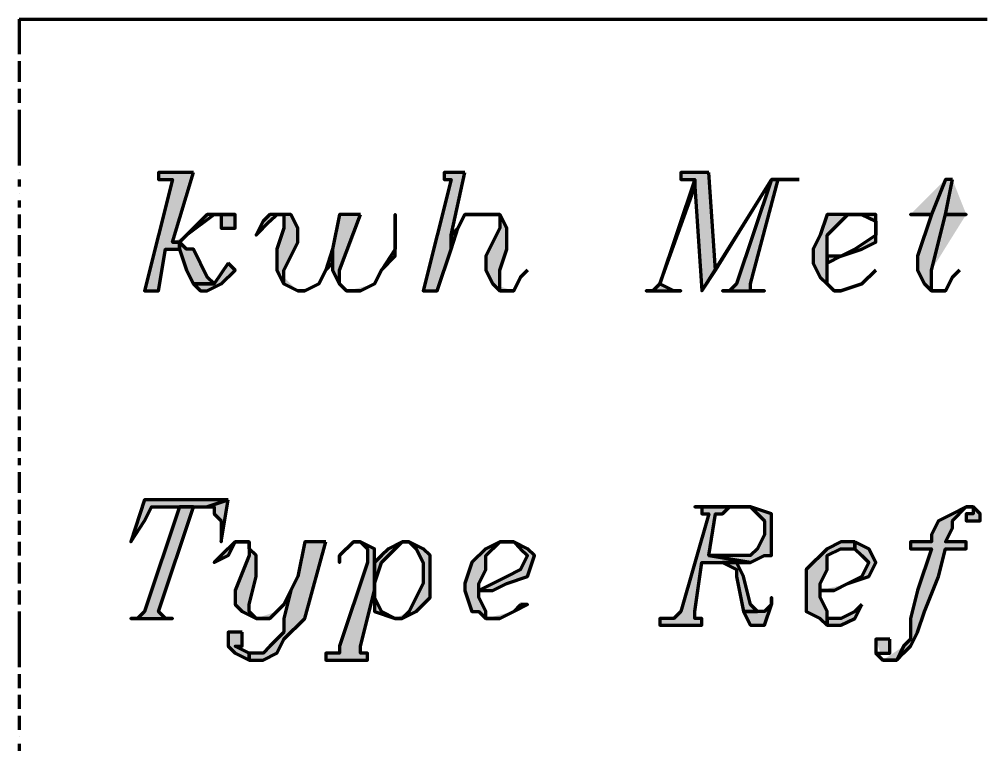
# Model space of a CAD drawing. Header units: inches. Extents: x 16 to 776, y 37 to 575.
# Drawn here: x 585.67 to 608.75, y 257 to 274.5 of the extents above; entities that cross this region are included whole.
import ezdxf

# ---------------------------------------------------------------- set-up
doc = ezdxf.new("R2010")
doc.units = ezdxf.units.IN
doc.header["$MEASUREMENT"] = 0
doc.layers.add('H', color=7, linetype='CONTINUOUS', lineweight=100)
doc.layers.add('P', color=250, linetype='CONTINUOUS', lineweight=100)

msp = doc.modelspace()

# ---------------------------------------------------------------- hatches: boundary and pattern name
at = {"layer": 'H', "linetype": 'Continuous'}
for points in [[(589.833, 270.833), (589, 270.833), (589, 270.667), (589.167, 270.667), (589.333, 270.667), (588.667, 268), (589, 268), (589.167, 269), (589.5, 269), (589.5, 269.167), (589.333, 269.167)], [(596.333, 270.833), (595.833, 270.833), (595.833, 270.667), (596, 270.667), (595.333, 268), (595.667, 268), (596, 269), (596, 269.333)], [(602.167, 270.833), (601.5, 270.833), (601.5, 270.667), (601.667, 270.667), (601.833, 270.667), (601.833, 270.5), (602, 268), (602.333, 268.5)], [(601.833, 270.667), (601, 268.167), (600.833, 268), (600.667, 268), (601.5, 268), (601.333, 268), (601, 268.167), (601.833, 270.5)], [(604.333, 270.667), (603.667, 270.667), (602.333, 268.5), (602, 268), (603.667, 270.667), (603.833, 270.667), (604, 270.667), (604.167, 270.667)], [(603.833, 270.667), (603.667, 270.667), (602.833, 268.167), (602.667, 268), (602.5, 268), (603.5, 268), (603.333, 268), (603.167, 268), (603.167, 268.167)], [(590.833, 269.833), (590.5, 269.833), (590.5, 269.5), (590.833, 269.5)], [(592, 269.833), (591.667, 269.833), (591.5, 269.667), (591.333, 269.333), (591.667, 269.667), (591.833, 269.833)], [(605.833, 269.833), (606.167, 269.667), (606.167, 269.5), (606.167, 269.333), (605.667, 269), (605.333, 268.833), (605, 268.833), (605, 268.667), (605.333, 268.833), (605.833, 269), (606.167, 269.167), (606.167, 269.5), (606.167, 269.833)], [(596.167, 269.5), (596, 269.333), (596, 269)], [(589.5, 269.167), (589.5, 269), (589.667, 268.5), (589.833, 268.167), (590.333, 268.167), (590.167, 268.333), (589.833, 269), (589.667, 269)], [(590.667, 268.667), (590.333, 268.167), (589.833, 268.167), (590, 268), (590.167, 268), (590.5, 268.167), (590.833, 268.5)], [(590.667, 263), (588.667, 263), (588.333, 262), (588.667, 262.5), (588.833, 262.833), (589.167, 262.833), (589.5, 262.833), (589.833, 262.833), (590.167, 262.833)], [(590.667, 263), (590.167, 262.833), (590.333, 262.833), (590.333, 262.667), (590.5, 262.5), (590.5, 262)], [(589.833, 262.833), (589.5, 262.833), (588.667, 260.333), (588.5, 260.167), (588.333, 260.167), (589.333, 260.167), (589.167, 260.167), (589, 260.333)], [(602, 262.833), (602, 262.667), (602.167, 262.667), (601.5, 260.333), (601.333, 260.167), (601.167, 260.167), (601, 260.167), (601, 260), (602, 260), (602, 260.167), (601.833, 260.167), (601.833, 260.333), (602, 261.5), (602.5, 261.5), (602.667, 261.5), (603.167, 261.5), (602.167, 261.667), (602.333, 262.667), (602.5, 262.667), (602.667, 262.833), (603.167, 262.833)], [(603.167, 262.833), (601.833, 262.833), (602, 262.833), (603.167, 262.833), (603.333, 262.667), (603.5, 262.5), (603.5, 262.167), (603.333, 261.833), (603.167, 261.667), (602.167, 261.667), (603.167, 261.5), (603.5, 261.667), (603.667, 261.667), (603.667, 262.167), (603.667, 262.5), (603.667, 262.667)], [(608.5, 262.833), (608.5, 262.667), (608.333, 262.667), (608.333, 262.5), (608.667, 262.5), (608.667, 262.667)], [(590.833, 262), (590.5, 261.667), (590.333, 261.5), (590.667, 261.667)], [(593, 262), (592.5, 262), (592.333, 261.167), (592.167, 260.833), (592, 260.167), (592, 259.833), (591.667, 259.5), (591.5, 259.333), (591.167, 259.333), (591.167, 259.167), (591.5, 259.167), (591.833, 259.333), (592, 259.667), (592.5, 260.167)], [(593.833, 262), (594, 261.833), (594, 261.5), (593.333, 259.5), (593.333, 259.333), (593.167, 259.333), (593, 259.333), (593, 259.167), (594, 259.167), (594, 259.333), (593.833, 259.333), (593.833, 259.5), (594.167, 260.833), (594.167, 261), (594.167, 261.167), (594.167, 261.667), (594.167, 261.833)], [(594.833, 262), (594.5, 261.833), (594.333, 261.667), (594.167, 261.5), (594.167, 261.167), (594.167, 261), (594.333, 261.5), (594.5, 261.667), (594.667, 261.833)], [(597.167, 262), (596.833, 261.833), (596.5, 261.5), (596.333, 261), (596.333, 260.833), (596.5, 260.333), (596.667, 260.333), (596.833, 260.167), (596.833, 260.333), (596.667, 260.667), (596.667, 260.833), (596.667, 261), (596.833, 261.333), (596.833, 261.667)], [(597.5, 262), (597.667, 261.833), (597.833, 261.667), (597.667, 261.333), (597.333, 261.167), (597, 261), (596.667, 260.833), (597, 260.833), (597.333, 261), (597.833, 261.167), (598, 261.667), (597.833, 261.833)], [(605.667, 262), (605.333, 262), (605, 261.833), (604.5, 261.333), (604.5, 261), (604.5, 260.833), (604.5, 260.333), (604.833, 260.167), (605, 260), (605, 260.167), (605, 260.333), (604.833, 260.667), (604.833, 260.833), (604.833, 261), (605, 261.333), (605, 261.667), (605.333, 261.833), (605.667, 261.833)], [(591.167, 261.833), (591.167, 261.667), (590.833, 260.833), (590.833, 260.5), (591, 260.333), (591.333, 260.167), (591.167, 260.333), (591.167, 260.5), (591.333, 261.167), (591.333, 261.667)], [(602.667, 261.5), (602.5, 261.5), (602.833, 261.333), (602.833, 261.167), (603, 260.333), (603.333, 260.333), (603.167, 260.5), (603, 261.167), (602.833, 261.5)], [(594.167, 261), (594.167, 260.833), (594.167, 260.667), (594.167, 260.333), (594.667, 260.167), (594.333, 260.333), (594.167, 260.667)], [(603.667, 260.5), (603.5, 260.333), (603.333, 260.333), (603, 260.333), (603.167, 260), (603.5, 260)], [(605.833, 260.5), (605.667, 260.333), (605.333, 260.167), (605, 260.167), (605, 260), (605.333, 260), (605.667, 260.167)], [(591, 259.833), (590.667, 259.833), (590.667, 259.5), (590.833, 259.333), (591.167, 259.167), (591.167, 259.333), (590.833, 259.5), (591, 259.5)]]:
    msp.add_hatch(color=0, dxfattribs=at).paths.add_polyline_path(points)
h = msp.add_hatch(color=0, dxfattribs=at)
edge = h.paths.add_edge_path()
edge.add_line((608, 270.667), (607.833, 270.667))
edge.add_line((607.833, 270.667), (607, 269.833))
edge.add_line((607, 269.833), (607.5, 269.833))
edge.add_line((607.5, 269.833), (607.167, 268.833))
edge.add_line((607.167, 268.833), (607.167, 268.5))
edge.add_line((607.167, 268.5), (607.333, 268.167))
edge.add_line((607.333, 268.167), (607.5, 268))
edge.add_line((607.5, 268), (607.5, 268.167))
edge.add_line((607.5, 268.167), (607.5, 268.5))
edge.add_line((607.5, 268.5), (608.333, 269.833))
h = msp.add_hatch(color=0, dxfattribs=at)
edge = h.paths.add_edge_path()
edge.add_line((590.5, 269.833), (590.167, 269.833))
edge.add_line((590.167, 269.833), (589.667, 269.333))
edge.add_line((589.667, 269.333), (589.333, 269.167))
edge.add_line((589.333, 269.167), (589.5, 269.167))
edge.add_line((589.5, 269.167), (589.667, 269.333))
edge.add_line((589.667, 269.333), (590.333, 269.833))
h = msp.add_hatch(color=0, dxfattribs=at)
edge = h.paths.add_edge_path()
edge.add_line((592, 269.833), (592, 269.5))
edge.add_line((592, 269.5), (591.833, 269))
edge.add_line((591.833, 269), (591.833, 268.5))
edge.add_line((591.833, 268.5), (592.333, 268))
edge.add_line((592.333, 268), (592, 268.167))
edge.add_line((592, 268.167), (592, 268.5))
edge.add_line((592, 268.5), (592.333, 269.167))
edge.add_line((592.333, 269.167), (592.333, 269.5))
edge.add_line((592.333, 269.5), (592.167, 269.833))
h = msp.add_hatch(color=0, dxfattribs=at)
edge = h.paths.add_edge_path()
edge.add_line((593.833, 269.833), (593.333, 269.833))
edge.add_line((593.333, 269.833), (593.167, 269))
edge.add_line((593.167, 269), (593.167, 268.667))
edge.add_line((593.167, 268.667), (593.167, 268.5))
edge.add_line((593.167, 268.5), (593.5, 268))
edge.add_line((593.5, 268), (593.333, 268.167))
edge.add_line((593.333, 268.167), (593.333, 268.5))
h = msp.add_hatch(color=0, dxfattribs=at)
edge = h.paths.add_edge_path()
edge.add_line((594.667, 269.833), (594.667, 269.5))
edge.add_line((594.667, 269.5), (594.667, 269.333))
edge.add_line((594.667, 269.333), (594.667, 269))
edge.add_line((594.667, 269), (594.333, 268.5))
edge.add_line((594.333, 268.5), (594.167, 268.167))
edge.add_line((594.167, 268.167), (593.5, 268))
edge.add_line((593.5, 268), (593.833, 268))
edge.add_line((593.833, 268), (594.167, 268.167))
edge.add_line((594.167, 268.167), (594.333, 268.5))
edge.add_line((594.333, 268.5), (594.667, 268.833))
edge.add_line((594.667, 268.833), (594.667, 269.333))
h = msp.add_hatch(color=0, dxfattribs=at)
edge = h.paths.add_edge_path()
edge.add_line((597.167, 269.833), (597.167, 269.5))
edge.add_line((597.167, 269.5), (596.833, 268.833))
edge.add_line((596.833, 268.833), (596.833, 268.5))
edge.add_line((596.833, 268.5), (597, 268.167))
edge.add_line((597, 268.167), (597.5, 268))
edge.add_line((597.5, 268), (597.167, 268))
edge.add_line((597.167, 268), (597.167, 268.167))
edge.add_line((597.167, 268.167), (597.167, 268.5))
edge.add_line((597.167, 268.5), (597.333, 269))
edge.add_line((597.333, 269), (597.333, 269.5))
h = msp.add_hatch(color=0, dxfattribs=at)
edge = h.paths.add_edge_path()
edge.add_line((605.833, 269.833), (605.333, 269.833))
edge.add_line((605.333, 269.833), (605, 269.833))
edge.add_line((605, 269.833), (604.833, 269.333))
edge.add_line((604.833, 269.333), (604.667, 269))
edge.add_line((604.667, 269), (604.667, 268.667))
edge.add_line((604.667, 268.667), (604.833, 268.333))
edge.add_line((604.833, 268.333), (605.167, 268))
edge.add_line((605.167, 268), (605, 268.167))
edge.add_line((605, 268.167), (605, 268.5))
edge.add_line((605, 268.5), (605, 268.667))
edge.add_line((605, 268.667), (605, 268.833))
edge.add_line((605, 268.833), (605, 269))
edge.add_line((605, 269), (605, 269.333))
edge.add_line((605, 269.333), (605.167, 269.5))
edge.add_line((605.167, 269.5), (605.5, 269.833))
h = msp.add_hatch(color=0, dxfattribs=at)
edge = h.paths.add_edge_path()
edge.add_line((593.167, 269), (593, 268.5))
edge.add_line((593, 268.5), (592.833, 268.167))
edge.add_line((592.833, 268.167), (592.333, 268))
edge.add_line((592.333, 268), (592.5, 268))
edge.add_line((592.5, 268), (592.833, 268.167))
edge.add_line((592.833, 268.167), (593, 268.5))
edge.add_line((593, 268.5), (593.167, 268.667))
h = msp.add_hatch(color=0, dxfattribs=at)
edge = h.paths.add_edge_path()
edge.add_line((608.333, 262.833), (608, 262.667))
edge.add_line((608, 262.667), (607.667, 262.5))
edge.add_line((607.667, 262.5), (607.5, 262.167))
edge.add_line((607.5, 262.167), (607.5, 262))
edge.add_line((607.5, 262), (607, 262))
edge.add_line((607, 262), (607, 261.833))
edge.add_line((607, 261.833), (607.5, 261.833))
edge.add_line((607.5, 261.833), (607.167, 260.833))
edge.add_line((607.167, 260.833), (607, 260.167))
edge.add_line((607, 260.167), (607, 259.667))
edge.add_line((607, 259.667), (606.833, 259.5))
edge.add_line((606.833, 259.5), (606.333, 259.167))
edge.add_line((606.333, 259.167), (606.667, 259.167))
edge.add_line((606.667, 259.167), (606.833, 259.333))
edge.add_line((606.833, 259.333), (607, 259.5))
edge.add_line((607, 259.5), (607.167, 259.833))
edge.add_line((607.167, 259.833), (607.333, 260.333))
edge.add_line((607.333, 260.333), (607.667, 261.167))
edge.add_line((607.667, 261.167), (607.833, 261.833))
edge.add_line((607.833, 261.833), (608.333, 261.833))
edge.add_line((608.333, 261.833), (608.333, 262))
edge.add_line((608.333, 262), (607.833, 262))
edge.add_line((607.833, 262), (608, 262.333))
edge.add_line((608, 262.333), (608, 262.5))
h = msp.add_hatch(color=0, dxfattribs=at)
edge = h.paths.add_edge_path()
edge.add_line((595, 262), (595.167, 261.833))
edge.add_line((595.167, 261.833), (595.333, 261.5))
edge.add_line((595.333, 261.5), (595.333, 261))
edge.add_line((595.333, 261), (595.167, 260.667))
edge.add_line((595.167, 260.667), (595, 260.333))
edge.add_line((595, 260.333), (594.667, 260.167))
edge.add_line((594.667, 260.167), (594.833, 260.167))
edge.add_line((594.833, 260.167), (595.167, 260.333))
edge.add_line((595.167, 260.333), (595.5, 260.667))
edge.add_line((595.5, 260.667), (595.5, 261))
edge.add_line((595.5, 261), (595.5, 261.333))
edge.add_line((595.5, 261.333), (595.5, 261.667))
edge.add_line((595.5, 261.667), (595.333, 261.833))
h = msp.add_hatch(color=0, dxfattribs=at)
edge = h.paths.add_edge_path()
edge.add_line((605.667, 262), (605.667, 261.833))
edge.add_line((605.667, 261.833), (605.833, 261.667))
edge.add_line((605.833, 261.667), (606, 261.5))
edge.add_line((606, 261.5), (605.833, 261.167))
edge.add_line((605.833, 261.167), (605.5, 261))
edge.add_line((605.5, 261), (604.833, 260.833))
edge.add_line((604.833, 260.833), (605.167, 260.833))
edge.add_line((605.167, 260.833), (605.5, 261))
edge.add_line((605.5, 261), (606, 261.167))
edge.add_line((606, 261.167), (606.167, 261.5))
edge.add_line((606.167, 261.5), (606, 261.833))
h = msp.add_hatch(color=0, dxfattribs=at)
edge = h.paths.add_edge_path()
edge.add_line((592.333, 261.167), (592, 260.5))
edge.add_line((592, 260.5), (591.833, 260.333))
edge.add_line((591.833, 260.333), (591.333, 260.167))
edge.add_line((591.333, 260.167), (591.667, 260.167))
edge.add_line((591.667, 260.167), (591.833, 260.333))
edge.add_line((591.833, 260.333), (592, 260.5))
edge.add_line((592, 260.5), (592.167, 260.833))
h = msp.add_hatch(color=0, dxfattribs=at)
edge = h.paths.add_edge_path()
edge.add_line((597.667, 260.5), (597.5, 260.333))
edge.add_line((597.5, 260.333), (596.833, 260.167))
edge.add_line((596.833, 260.167), (597.167, 260.167))
edge.add_line((597.167, 260.167), (597.5, 260.333))
edge.add_line((597.5, 260.333), (597.833, 260.5))
h = msp.add_hatch(color=0, dxfattribs=at)
edge = h.paths.add_edge_path()
edge.add_line((606.5, 259.667), (606.167, 259.667))
edge.add_line((606.167, 259.667), (606.333, 259.167))
edge.add_line((606.333, 259.167), (606.167, 259.333))
edge.add_line((606.167, 259.333), (606.5, 259.333))

# ---------------------------------------------------------------- linework, layer by layer
at = {"layer": 'P', "color": 0, "linetype": 'Continuous'}
for points in [[(585.667, 274.5), (585.667, 274.5)], [(585.667, 274.5), (585.833, 274.5)], [(585.667, 274.5), (585.833, 274.5)], [(585.667, 274.5), (585.667, 274.5)], [(585.667, 274.5), (585.667, 274.5)], [(585.667, 274.5), (585.667, 274.5)], [(585.667, 274.5), (585.667, 274.333)], [(585.667, 274.5), (585.667, 274.5)], [(585.833, 274.5), (586, 274.5)], [(586, 274.5), (586, 274.5)], [(586, 274.5), (586, 274.5)], [(586, 274.5), (586.167, 274.5)], [(586, 274.5), (586.167, 274.5)], [(586.167, 274.5), (586.333, 274.5)], [(586.167, 274.5), (586.333, 274.5)], [(586.333, 274.5), (586.5, 274.5)], [(586.5, 274.5), (586.5, 274.5)], [(586.5, 274.5), (586.5, 274.5)], [(586.5, 274.5), (586.667, 274.5)], [(586.5, 274.5), (586.667, 274.5)], [(586.667, 274.5), (586.833, 274.5)], [(586.667, 274.5), (586.833, 274.5)], [(586.833, 274.5), (587, 274.5)], [(587, 274.5), (587, 274.5)], [(587, 274.5), (587, 274.5)], [(587, 274.5), (587.167, 274.5)], [(587, 274.5), (587.167, 274.5)], [(587.167, 274.5), (587.333, 274.5)], [(587.167, 274.5), (587.333, 274.5)], [(587.333, 274.5), (587.333, 274.5)], [(587.333, 274.5), (587.333, 274.5)], [(587.333, 274.5), (587.5, 274.5)], [(587.5, 274.5), (587.667, 274.5)], [(587.5, 274.5), (587.667, 274.5)], [(587.667, 274.5), (587.833, 274.5)], [(587.667, 274.5), (587.833, 274.5)], [(587.833, 274.5), (587.833, 274.5)], [(587.833, 274.5), (587.833, 274.5)], [(587.833, 274.5), (588, 274.5)], [(588, 274.5), (588.167, 274.5)], [(588, 274.5), (588.167, 274.5)], [(588.167, 274.5), (588.167, 274.5)], [(588.167, 274.5), (588.167, 274.5)], [(588.167, 274.5), (588.333, 274.5)], [(588.167, 274.5), (588.333, 274.5)], [(588.333, 274.5), (588.5, 274.5)], [(588.5, 274.5), (588.667, 274.5)], [(588.5, 274.5), (588.667, 274.5)], [(588.667, 274.5), (588.667, 274.5)], [(588.667, 274.5), (588.667, 274.5)], [(588.667, 274.5), (588.833, 274.5)], [(588.667, 274.5), (588.833, 274.5)], [(588.833, 274.5), (589, 274.5)], [(589, 274.5), (589, 274.5)], [(589, 274.5), (589, 274.5)], [(589, 274.5), (589.167, 274.5)], [(589, 274.5), (589.167, 274.5)], [(589.167, 274.5), (589.333, 274.5)], [(589.167, 274.5), (589.333, 274.5)], [(589.333, 274.5), (589.5, 274.5)], [(589.333, 274.5), (589.5, 274.5)], [(589.5, 274.5), (589.5, 274.5)], [(589.5, 274.5), (589.5, 274.5)], [(589.5, 274.5), (589.667, 274.5)], [(589.667, 274.5), (589.833, 274.5)], [(589.667, 274.5), (589.833, 274.5)], [(589.833, 274.5), (590, 274.5)], [(589.833, 274.5), (590, 274.5)], [(590, 274.5), (590, 274.5)], [(590, 274.5), (590, 274.5)], [(590, 274.5), (590.167, 274.5)], [(590.167, 274.5), (590.333, 274.5)], [(590.167, 274.5), (590.333, 274.5)], [(590.333, 274.5), (590.333, 274.5)], [(590.333, 274.5), (590.333, 274.5)], [(590.333, 274.5), (590.5, 274.5)], [(590.333, 274.5), (590.5, 274.5)], [(590.5, 274.5), (590.667, 274.5)], [(590.667, 274.5), (590.833, 274.5)], [(590.667, 274.5), (590.833, 274.5)], [(590.833, 274.5), (590.833, 274.5)], [(590.833, 274.5), (590.833, 274.5)], [(590.833, 274.5), (591, 274.5)], [(590.833, 274.5), (591, 274.5)], [(591, 274.5), (591.167, 274.5)], [(591.167, 274.5), (591.167, 274.5)], [(591.167, 274.5), (591.167, 274.5)], [(591.167, 274.5), (591.333, 274.5)], [(591.167, 274.5), (591.333, 274.5)], [(591.333, 274.5), (591.5, 274.5)], [(591.333, 274.5), (591.5, 274.5)], [(591.5, 274.5), (591.667, 274.5)], [(591.5, 274.5), (591.667, 274.5)], [(591.667, 274.5), (591.667, 274.5)], [(591.667, 274.5), (591.833, 274.5)], [(591.667, 274.5), (591.833, 274.5)], [(591.833, 274.5), (592, 274.5)], [(591.833, 274.5), (592, 274.5)], [(592, 274.5), (592, 274.5)], [(592, 274.5), (592, 274.5)], [(592, 274.5), (592.167, 274.5)], [(592.167, 274.5), (592.333, 274.5)], [(592.167, 274.5), (592.333, 274.5)], [(592.333, 274.5), (592.5, 274.5)], [(592.333, 274.5), (592.5, 274.5)], [(592.5, 274.5), (592.5, 274.5)], [(592.5, 274.5), (592.5, 274.5)], [(592.5, 274.5), (592.667, 274.5)], [(592.667, 274.5), (592.833, 274.5)], [(592.667, 274.5), (592.833, 274.5)], [(592.833, 274.5), (593, 274.5)], [(592.833, 274.5), (593, 274.5)], [(593, 274.5), (593, 274.5)], [(593, 274.5), (593, 274.5)], [(593, 274.5), (593.167, 274.5)], [(593, 274.5), (593.167, 274.5)], [(593.167, 274.5), (593.333, 274.5)], [(593.333, 274.5), (593.333, 274.5)], [(593.333, 274.5), (593.333, 274.5)], [(593.333, 274.5), (593.5, 274.5)], [(593.333, 274.5), (593.5, 274.5)], [(593.5, 274.5), (593.667, 274.5)], [(593.5, 274.5), (593.667, 274.5)], [(593.667, 274.5), (593.833, 274.5)], [(593.833, 274.5), (593.833, 274.5)], [(593.833, 274.5), (593.833, 274.5)], [(593.833, 274.5), (594, 274.5)], [(593.833, 274.5), (594, 274.5)], [(594, 274.5), (594.167, 274.5)], [(594, 274.5), (594.167, 274.5)], [(594.167, 274.5), (594.167, 274.5)], [(594.167, 274.5), (594.333, 274.5)], [(594.167, 274.5), (594.333, 274.5)], [(594.333, 274.5), (594.5, 274.5)], [(594.333, 274.5), (594.5, 274.5)], [(594.5, 274.5), (594.667, 274.5)], [(594.5, 274.5), (594.667, 274.5)], [(594.667, 274.5), (594.667, 274.5)], [(594.667, 274.5), (594.833, 274.5)], [(594.667, 274.5), (594.833, 274.5)], [(594.833, 274.5), (595, 274.5)], [(594.833, 274.5), (595, 274.5)], [(595, 274.5), (595, 274.5)], [(595, 274.5), (595, 274.5)], [(595, 274.5), (595.167, 274.5)], [(595, 274.5), (595.167, 274.5)], [(595.167, 274.5), (595.333, 274.5)], [(595.333, 274.5), (595.5, 274.5)], [(595.333, 274.5), (595.5, 274.5)], [(595.5, 274.5), (595.5, 274.5)], [(595.5, 274.5), (595.5, 274.5)], [(595.5, 274.5), (595.667, 274.5)], [(595.5, 274.5), (595.667, 274.5)], [(595.667, 274.5), (595.833, 274.5)], [(595.833, 274.5), (596, 274.5)], [(595.833, 274.5), (596, 274.5)], [(596, 274.5), (596, 274.5)], [(596, 274.5), (596, 274.5)], [(596, 274.5), (596.167, 274.5)], [(596, 274.5), (596.167, 274.5)], [(596.167, 274.5), (596.333, 274.5)], [(596.333, 274.5), (596.333, 274.5)], [(596.333, 274.5), (596.333, 274.5)], [(596.333, 274.5), (596.5, 274.5)], [(596.333, 274.5), (596.5, 274.5)], [(596.5, 274.5), (596.667, 274.5)], [(596.5, 274.5), (596.667, 274.5)], [(596.667, 274.5), (596.833, 274.5)], [(596.833, 274.5), (596.833, 274.5)], [(596.833, 274.5), (596.833, 274.5)], [(596.833, 274.5), (597, 274.5)], [(596.833, 274.5), (597, 274.5)], [(597, 274.5), (597.167, 274.5)], [(597, 274.5), (597.167, 274.5)], [(597.167, 274.5), (597.167, 274.5)], [(597.167, 274.5), (597.167, 274.5)], [(597.167, 274.5), (597.333, 274.5)], [(597.167, 274.5), (597.333, 274.5)], [(597.333, 274.5), (597.5, 274.5)], [(597.5, 274.5), (597.667, 274.5)], [(597.5, 274.5), (597.667, 274.5)], [(597.667, 274.5), (597.667, 274.5)], [(597.667, 274.5), (597.667, 274.5)], [(597.667, 274.5), (597.833, 274.5)], [(597.667, 274.5), (597.833, 274.5)], [(597.833, 274.5), (598, 274.5)], [(598, 274.5), (598, 274.5)], [(598, 274.5), (598, 274.5)], [(598, 274.5), (598.167, 274.5)], [(598, 274.5), (598.167, 274.5)], [(598.167, 274.5), (598.333, 274.5)], [(598.167, 274.5), (598.333, 274.5)], [(598.333, 274.5), (598.5, 274.5)], [(598.5, 274.5), (598.5, 274.5)], [(598.5, 274.5), (598.5, 274.5)], [(598.5, 274.5), (598.667, 274.5)], [(598.5, 274.5), (598.667, 274.5)], [(598.667, 274.5), (598.833, 274.5)], [(598.667, 274.5), (598.833, 274.5)], [(598.833, 274.5), (599, 274.5)], [(599, 274.5), (599, 274.5)], [(599, 274.5), (599, 274.5)], [(599, 274.5), (599.167, 274.5)], [(599, 274.5), (599.167, 274.5)], [(599.167, 274.5), (599.333, 274.5)], [(599.167, 274.5), (599.333, 274.5)], [(599.333, 274.5), (599.333, 274.5)], [(599.333, 274.5), (599.333, 274.5)], [(599.333, 274.5), (599.5, 274.5)], [(599.5, 274.5), (599.667, 274.5)], [(599.5, 274.5), (599.667, 274.5)], [(599.667, 274.5), (599.833, 274.5)], [(599.667, 274.5), (599.833, 274.5)], [(599.833, 274.5), (599.833, 274.5)], [(599.833, 274.5), (599.833, 274.5)], [(599.833, 274.5), (600, 274.5)], [(600, 274.5), (600.167, 274.5)], [(600, 274.5), (600.167, 274.5)], [(600.167, 274.5), (600.167, 274.5)], [(600.167, 274.5), (600.167, 274.5)], [(600.167, 274.5), (600.333, 274.5)], [(600.167, 274.5), (600.333, 274.5)], [(600.333, 274.5), (600.5, 274.5)], [(600.5, 274.5), (600.667, 274.5)], [(600.5, 274.5), (600.667, 274.5)], [(600.667, 274.5), (600.667, 274.5)], [(600.667, 274.5), (600.667, 274.5)], [(600.667, 274.5), (600.833, 274.5)], [(600.667, 274.5), (600.833, 274.5)], [(600.833, 274.5), (601, 274.5)], [(601, 274.5), (601, 274.5)], [(601, 274.5), (601, 274.5)], [(601, 274.5), (601.167, 274.5)], [(601, 274.5), (601.167, 274.5)], [(601.167, 274.5), (601.333, 274.5)], [(601.167, 274.5), (601.333, 274.5)], [(601.333, 274.5), (601.5, 274.5)], [(601.333, 274.5), (601.5, 274.5)], [(601.5, 274.5), (601.5, 274.5)], [(601.5, 274.5), (601.667, 274.5)], [(601.5, 274.5), (601.667, 274.5)], [(601.667, 274.5), (601.833, 274.5)], [(601.667, 274.5), (601.833, 274.5)], [(601.833, 274.5), (602, 274.5)], [(601.833, 274.5), (602, 274.5)], [(602, 274.5), (602, 274.5)], [(602, 274.5), (602.167, 274.5)], [(602, 274.5), (602.167, 274.5)], [(602.167, 274.5), (602.333, 274.5)], [(602.167, 274.5), (602.333, 274.5)], [(602.333, 274.5), (602.333, 274.5)], [(602.333, 274.5), (602.333, 274.5)], [(602.333, 274.5), (602.5, 274.5)], [(602.5, 274.5), (602.667, 274.5)], [(602.5, 274.5), (602.667, 274.5)], [(602.667, 274.5), (602.833, 274.5)], [(602.667, 274.5), (602.833, 274.5)], [(602.833, 274.5), (602.833, 274.5)], [(602.833, 274.5), (602.833, 274.5)], [(602.833, 274.5), (603, 274.5)], [(603, 274.5), (603.167, 274.5)], [(603, 274.5), (603.167, 274.5)], [(603.167, 274.5), (603.167, 274.5)], [(603.167, 274.5), (603.167, 274.5)], [(603.167, 274.5), (603.333, 274.5)], [(603.167, 274.5), (603.333, 274.5)], [(603.333, 274.5), (603.5, 274.5)], [(603.333, 274.5), (603.5, 274.5)], [(603.5, 274.5), (603.667, 274.5)], [(603.667, 274.5), (603.667, 274.5)], [(603.667, 274.5), (603.667, 274.5)], [(603.667, 274.5), (603.833, 274.5)], [(603.667, 274.5), (603.833, 274.5)], [(603.833, 274.5), (604, 274.5)], [(603.833, 274.5), (604, 274.5)], [(604, 274.5), (604, 274.5)], [(604, 274.5), (604.167, 274.5)], [(604, 274.5), (604.167, 274.5)], [(604.167, 274.5), (604.333, 274.5)], [(604.167, 274.5), (604.333, 274.5)], [(604.333, 274.5), (604.5, 274.5)], [(604.333, 274.5), (604.5, 274.5)], [(604.5, 274.5), (604.5, 274.5)], [(604.5, 274.5), (604.667, 274.5)], [(604.5, 274.5), (604.667, 274.5)], [(604.667, 274.5), (604.833, 274.5)], [(604.667, 274.5), (604.833, 274.5)], [(604.833, 274.5), (605, 274.5)], [(604.833, 274.5), (605, 274.5)], [(605, 274.5), (605, 274.5)], [(605, 274.5), (605, 274.5)], [(605, 274.5), (605.167, 274.5)], [(605, 274.5), (605.167, 274.5)], [(605.167, 274.5), (605.333, 274.5)], [(605.333, 274.5), (605.333, 274.5)], [(605.333, 274.5), (605.333, 274.5)], [(605.333, 274.5), (605.5, 274.5)], [(605.333, 274.5), (605.5, 274.5)], [(605.5, 274.5), (605.667, 274.5)], [(605.5, 274.5), (605.667, 274.5)], [(605.667, 274.5), (605.833, 274.5)], [(605.833, 274.5), (605.833, 274.5)], [(605.833, 274.5), (605.833, 274.5)], [(605.833, 274.5), (606, 274.5)], [(605.833, 274.5), (606, 274.5)], [(606, 274.5), (606.167, 274.5)], [(606, 274.5), (606.167, 274.5)], [(606.167, 274.5), (606.167, 274.5)], [(606.167, 274.5), (606.333, 274.5)], [(606.167, 274.5), (606.333, 274.5)], [(606.333, 274.5), (606.5, 274.5)], [(606.333, 274.5), (606.5, 274.5)], [(606.5, 274.5), (606.667, 274.5)], [(606.5, 274.5), (606.667, 274.5)], [(606.667, 274.5), (606.667, 274.5)], [(606.667, 274.5), (606.833, 274.5)], [(606.667, 274.5), (606.833, 274.5)], [(606.833, 274.5), (607, 274.5)], [(606.833, 274.5), (607, 274.5)], [(607, 274.5), (607, 274.5)], [(607, 274.5), (607, 274.5)], [(607, 274.5), (607.167, 274.5)], [(607, 274.5), (607.167, 274.5)], [(607.167, 274.5), (607.333, 274.5)], [(607.333, 274.5), (607.5, 274.5)], [(607.333, 274.5), (607.5, 274.5)], [(607.5, 274.5), (607.5, 274.5)], [(607.5, 274.5), (607.5, 274.5)], [(607.5, 274.5), (607.667, 274.5)], [(607.5, 274.5), (607.667, 274.5)], [(607.667, 274.5), (607.833, 274.5)], [(607.833, 274.5), (608, 274.5)], [(607.833, 274.5), (608, 274.5)], [(608, 274.5), (608, 274.5)], [(608, 274.5), (608, 274.5)], [(608, 274.5), (608.167, 274.5)], [(608, 274.5), (608.167, 274.5)], [(608.167, 274.5), (608.333, 274.5)], [(608.333, 274.5), (608.333, 274.5)], [(608.333, 274.5), (608.333, 274.5)], [(608.333, 274.5), (608.5, 274.5)], [(608.333, 274.5), (608.5, 274.5)], [(608.5, 274.5), (608.667, 274.5)], [(608.5, 274.5), (608.667, 274.5)], [(608.667, 274.5), (608.833, 274.5)], [(585.667, 274.333), (585.667, 274.333)], [(585.667, 274.333), (585.667, 274.167)], [(585.667, 274.167), (585.667, 274.167)], [(585.667, 274.167), (585.667, 274)], [(585.667, 274), (585.667, 274)], [(585.667, 274), (585.667, 274)], [(585.667, 274), (585.667, 273.833)], [(585.667, 273.833), (585.667, 273.833)], [(585.667, 273.833), (585.667, 273.667)], [(585.667, 273.667), (585.667, 273.667)], [(585.667, 273.667), (585.667, 273.667)], [(585.667, 273.667), (585.667, 273.667)], [(585.667, 273.5), (585.667, 273.5)], [(585.667, 273.5), (585.667, 273.333)], [(585.667, 273.333), (585.667, 273.333)], [(585.667, 273.333), (585.667, 273.167)], [(585.667, 273.167), (585.667, 273.167)], [(585.667, 273.167), (585.667, 273.167)], [(585.667, 273.167), (585.667, 273.167)], [(585.667, 273.167), (585.667, 273)], [(585.667, 273), (585.667, 273)], [(585.667, 272.833), (585.667, 272.833)], [(585.667, 272.833), (585.667, 272.833)], [(585.667, 272.833), (585.667, 272.833)], [(585.667, 272.833), (585.667, 272.667)], [(585.667, 272.667), (585.667, 272.667)], [(585.667, 272.667), (585.667, 272.5)], [(585.667, 272.5), (585.667, 272.5)], [(585.667, 272.333), (585.667, 272.333)], [(585.667, 272.333), (585.667, 272.333)], [(585.667, 272.333), (585.667, 272.333)], [(585.667, 272.333), (585.667, 272.167)], [(585.667, 272.167), (585.667, 272.167)], [(585.667, 272.167), (585.667, 272)], [(585.667, 272), (585.667, 272)], [(585.667, 272), (585.667, 272)], [(585.667, 272), (585.667, 271.833)], [(585.667, 271.833), (585.667, 271.833)], [(585.667, 271.833), (585.667, 271.667)], [(585.667, 271.667), (585.667, 271.667)], [(585.667, 271.667), (585.667, 271.5)], [(585.667, 271.5), (585.667, 271.5)], [(585.667, 271.5), (585.667, 271.5)], [(585.667, 271.5), (585.667, 271.333)], [(585.667, 271.333), (585.667, 271.333)], [(585.667, 271.333), (585.667, 271.167)], [(585.667, 271.167), (585.667, 271.167)], [(585.667, 271.167), (585.667, 271)], [(585.667, 271), (585.667, 271)], [(585.667, 271), (585.667, 271)], [(585.667, 271), (585.667, 271)], [(585.667, 270.833), (585.667, 270.833)], [(585.667, 270.833), (585.667, 270.833)], [(589.833, 270.833), (589, 270.833), (589, 270.667), (589.167, 270.667), (589.333, 270.667), (589.333, 270.667), (588.667, 268), (589, 268), (589.167, 269), (589.5, 269), (589.5, 269.167), (589.333, 269.167), (589.833, 270.833)], [(596.333, 270.833), (595.833, 270.833), (595.833, 270.667), (596, 270.667), (596, 270.667), (596, 270.667), (595.333, 268), (595.667, 268), (596, 269), (596, 269.333), (596.333, 270.833)], [(602.167, 270.833), (601.5, 270.833), (601.5, 270.667), (601.5, 270.667), (601.667, 270.667), (601.833, 270.667), (601.833, 270.5), (602, 268), (602.333, 268.5), (602.167, 270.833)], [(585.667, 270.667), (585.667, 270.667)], [(585.667, 270.667), (585.667, 270.667)], [(585.667, 270.667), (585.667, 270.667)], [(585.667, 270.667), (585.667, 270.5)], [(601.833, 270.667), (601, 268.167), (600.833, 268), (600.667, 268), (600.667, 268), (601.5, 268), (601.5, 268), (601.333, 268), (601, 268.167), (601.833, 270.5), (601.833, 270.667)], [(604.333, 270.667), (603.667, 270.667), (602.333, 268.5), (602, 268), (602, 268), (603.667, 270.667), (603.833, 270.667), (604, 270.667), (604.167, 270.667), (604.333, 270.667)], [(603.833, 270.667), (603.667, 270.667), (602.833, 268.167), (602.833, 268.167), (602.667, 268), (602.5, 268), (602.5, 268), (603.5, 268), (603.5, 268), (603.333, 268), (603.167, 268), (603.167, 268.167), (603.833, 270.667)], [(608, 270.667), (607.833, 270.667), (607.5, 269.833), (607, 269.833), (607, 269.833), (607.5, 269.833), (607.167, 268.833), (607.167, 268.5), (607.333, 268.167), (607.5, 268), (607.5, 268), (607.5, 268.167), (607.5, 268.5), (607.833, 269.833), (608.333, 269.833), (608.333, 269.833), (607.833, 269.833), (608, 270.667)], [(585.667, 270.5), (585.667, 270.5)], [(585.667, 270.333), (585.667, 270.333)], [(585.667, 270.333), (585.667, 270.333)], [(585.667, 270.167), (585.667, 270.167)], [(585.667, 270.167), (585.667, 270.167)], [(585.667, 270.167), (585.667, 270.167)], [(585.667, 270.167), (585.667, 270)], [(585.667, 270), (585.667, 270)], [(585.667, 269.833), (585.667, 269.833)], [(585.667, 269.833), (585.667, 269.833)], [(585.667, 269.833), (585.667, 269.833)], [(585.667, 269.833), (585.667, 269.667)], [(585.667, 269.667), (585.667, 269.667)], [(585.667, 269.667), (585.667, 269.5)], [(590.833, 269.833), (590.5, 269.833), (590.167, 269.833), (589.667, 269.333), (589.5, 269.167), (589.333, 269.167), (589.5, 269.167), (589.667, 269.333), (590.333, 269.833), (590.5, 269.833), (590.833, 269.833)], [(590.833, 269.833), (590.833, 269.833), (590.833, 269.833), (590.5, 269.833), (590.5, 269.5), (590.833, 269.5), (590.833, 269.833), (590.833, 269.833)], [(592, 269.833), (591.667, 269.833), (591.5, 269.667), (591.333, 269.333), (591.333, 269.333), (591.667, 269.667), (591.833, 269.833), (592, 269.833)], [(592, 269.833), (592, 269.833), (592, 269.833), (592, 269.5), (591.833, 269), (591.833, 268.5), (592, 268.167), (592, 268.167), (592.333, 268), (592.333, 268), (592, 268.167), (592, 268.5), (592.333, 269.167), (592.333, 269.5), (592.167, 269.833), (592, 269.833)], [(593.833, 269.833), (593.333, 269.833), (593.167, 269), (593.167, 268.667), (593.167, 268.5), (593.333, 268.167), (593.333, 268.167), (593.5, 268), (593.5, 268), (593.333, 268.167), (593.333, 268.5), (593.833, 269.833)], [(594.667, 269.833), (594.667, 269.833), (594.667, 269.833), (594.667, 269.5), (594.667, 269.333), (594.667, 269), (594.333, 268.5), (594.167, 268.167), (593.833, 268), (593.5, 268), (593.5, 268), (593.833, 268), (594.167, 268.167), (594.333, 268.5), (594.667, 268.833), (594.667, 269.333), (594.667, 269.833)], [(596.833, 269.833), (596.667, 269.833), (596.333, 269.833), (596.167, 269.5), (596, 269.333), (596, 269), (596.167, 269.5), (596.333, 269.833), (596.667, 269.833), (596.833, 269.833)], [(596.833, 269.833), (596.833, 269.833), (597.167, 269.833), (597.167, 269.5), (596.833, 268.833), (596.833, 268.5), (597, 268.167), (597, 268.167), (597.167, 268), (597.5, 268), (597.167, 268), (597.167, 268.167), (597.167, 268.5), (597.333, 269), (597.333, 269.5), (597.167, 269.833), (596.833, 269.833)], [(605.833, 269.833), (605.333, 269.833), (605, 269.833), (604.833, 269.333), (604.667, 269), (604.667, 268.667), (604.833, 268.333), (605, 268.167), (605.167, 268), (605.167, 268), (605, 268.167), (605, 268.5), (605, 268.667), (605, 268.833), (605, 269), (605, 269.333), (605.167, 269.5), (605.5, 269.833), (605.833, 269.833), (605.833, 269.833)], [(605.833, 269.833), (605.833, 269.833), (606.167, 269.667), (606.167, 269.5), (606.167, 269.333), (605.667, 269), (605.333, 268.833), (605, 268.833), (605, 268.667), (605.333, 268.833), (605.833, 269), (606.167, 269.167), (606.167, 269.5), (606.167, 269.833), (605.833, 269.833)], [(585.667, 269.5), (585.667, 269.5)], [(585.667, 269.333), (585.667, 269.333)], [(585.667, 269.333), (585.667, 269.333)], [(585.667, 269.333), (585.667, 269.333)], [(585.667, 269.333), (585.667, 269.167)], [(585.667, 269.167), (585.667, 269.167)], [(585.667, 269.167), (585.667, 269)], [(589.5, 269.167), (589.5, 269), (589.5, 269), (589.667, 268.5), (589.833, 268.167), (590.333, 268.167), (590.167, 268.333), (589.833, 269), (589.667, 269), (589.5, 269.167)], [(585.667, 269), (585.667, 269)], [(585.667, 269), (585.667, 269)], [(585.667, 269), (585.667, 269)], [(585.667, 269), (585.667, 268.833)], [(593.167, 269), (593, 268.5), (592.833, 268.167), (592.5, 268), (592.333, 268), (592.333, 268), (592.5, 268), (592.833, 268.167), (593, 268.5), (593.167, 268.667), (593.167, 269)], [(585.667, 268.833), (585.667, 268.833)], [(585.667, 268.667), (585.667, 268.667)], [(585.667, 268.667), (585.667, 268.5)], [(585.667, 268.5), (585.667, 268.5)], [(585.667, 268.5), (585.667, 268.5)], [(585.667, 268.5), (585.667, 268.5)], [(585.667, 268.5), (585.667, 268.333)], [(590.667, 268.667), (590.333, 268.167), (590.333, 268.167), (589.833, 268.167), (590, 268), (590.167, 268), (590.5, 268.167), (590.833, 268.5), (590.667, 268.667)], [(597.833, 268.5), (597.667, 268.333), (597.5, 268), (597.167, 268), (597.5, 268), (597.667, 268.333), (597.833, 268.5)], [(606.167, 268.5), (605.833, 268.167), (605.333, 268), (605.167, 268), (605.167, 268), (605.333, 268), (605.833, 268.167), (606.167, 268.5)], [(608.167, 268.5), (608, 268.333), (607.833, 268), (607.5, 268), (607.5, 268), (607.833, 268), (608, 268.333), (608.167, 268.5)], [(585.667, 268.333), (585.667, 268.333)], [(585.667, 268.167), (585.667, 268.167)], [(585.667, 268.167), (585.667, 268)], [(585.667, 268), (585.667, 268)], [(585.667, 268), (585.667, 268)], [(585.667, 268), (585.667, 268)], [(585.667, 268), (585.667, 267.833)], [(585.667, 267.833), (585.667, 267.833)], [(585.667, 267.667), (585.667, 267.667)], [(585.667, 267.667), (585.667, 267.667)], [(585.667, 267.667), (585.667, 267.667)], [(585.667, 267.667), (585.667, 267.5)], [(585.667, 267.5), (585.667, 267.5)], [(585.667, 267.5), (585.667, 267.333)], [(585.667, 267.333), (585.667, 267.333)], [(585.667, 267.167), (585.667, 267.167)], [(585.667, 267.167), (585.667, 267.167)], [(585.667, 267.167), (585.667, 267.167)], [(585.667, 267.167), (585.667, 267)], [(585.667, 267), (585.667, 267)], [(585.667, 267), (585.667, 266.833)], [(585.667, 266.833), (585.667, 266.833)], [(585.667, 266.833), (585.667, 266.833)], [(585.667, 266.833), (585.667, 266.833)], [(585.667, 266.667), (585.667, 266.667)], [(585.667, 266.667), (585.667, 266.5)], [(585.667, 266.5), (585.667, 266.5)], [(585.667, 266.5), (585.667, 266.333)], [(585.667, 266.333), (585.667, 266.333)], [(585.667, 266.333), (585.667, 266.333)], [(585.667, 266.333), (585.667, 266.333)], [(585.667, 266.167), (585.667, 266.167)], [(585.667, 266.167), (585.667, 266)], [(585.667, 266), (585.667, 266)], [(585.667, 266), (585.667, 266)], [(585.667, 266), (585.667, 266)], [(585.667, 266), (585.667, 265.833)], [(585.667, 265.833), (585.667, 265.833)], [(585.667, 265.667), (585.667, 265.667)], [(585.667, 265.667), (585.667, 265.5)], [(585.667, 265.5), (585.667, 265.5)], [(585.667, 265.5), (585.667, 265.5)], [(585.667, 265.5), (585.667, 265.5)], [(585.667, 265.5), (585.667, 265.333)], [(585.667, 265.333), (585.667, 265.333)], [(585.667, 265.333), (585.667, 265.167)], [(585.667, 265.167), (585.667, 265.167)], [(585.667, 265), (585.667, 265)], [(585.667, 265), (585.667, 265)], [(585.667, 265), (585.667, 265)], [(585.667, 265), (585.667, 264.833)], [(585.667, 264.833), (585.667, 264.833)], [(585.667, 264.833), (585.667, 264.667)], [(585.667, 264.667), (585.667, 264.667)], [(585.667, 264.667), (585.667, 264.667)], [(585.667, 264.667), (585.667, 264.667)], [(585.667, 264.5), (585.667, 264.5)], [(585.667, 264.5), (585.667, 264.333)], [(585.667, 264.333), (585.667, 264.333)], [(585.667, 264.333), (585.667, 264.167)], [(585.667, 264.167), (585.667, 264.167)], [(585.667, 264.167), (585.667, 264.167)], [(585.667, 264.167), (585.667, 264.167)], [(585.667, 264), (585.667, 264)], [(585.667, 264), (585.667, 263.833)], [(585.667, 263.833), (585.667, 263.833)], [(585.667, 263.833), (585.667, 263.833)], [(585.667, 263.833), (585.667, 263.833)], [(585.667, 263.667), (585.667, 263.667)], [(585.667, 263.667), (585.667, 263.5)], [(585.667, 263.5), (585.667, 263.5)], [(585.667, 263.5), (585.667, 263.333)], [(585.667, 263.333), (585.667, 263.333)], [(585.667, 263.333), (585.667, 263.333)], [(585.667, 263.333), (585.667, 263.333)], [(585.667, 263.333), (585.667, 263.167)], [(585.667, 263.167), (585.667, 263.167)], [(585.667, 263), (585.667, 263)], [(585.667, 263), (585.667, 263)], [(585.667, 263), (585.667, 263)], [(585.667, 263), (585.667, 262.833)], [(590.667, 263), (588.667, 263), (588.333, 262), (588.333, 262), (588.667, 262.5), (588.833, 262.833), (589.167, 262.833), (589.5, 262.833), (589.833, 262.833), (590.167, 262.833), (590.667, 263)], [(590.667, 263), (590.167, 262.833), (590.333, 262.833), (590.333, 262.667), (590.5, 262.5), (590.5, 262), (590.5, 262), (590.667, 263)], [(585.667, 262.833), (585.667, 262.833)], [(585.667, 262.833), (585.667, 262.667)], [(589.833, 262.833), (589.5, 262.833), (588.667, 260.333), (588.667, 260.333), (588.5, 260.167), (588.333, 260.167), (588.333, 260.167), (589.333, 260.167), (589.333, 260.167), (589.167, 260.167), (589, 260.333), (589, 260.333), (589.833, 262.833)], [(602, 262.833), (602, 262.667), (602.167, 262.667), (601.5, 260.333), (601.333, 260.167), (601.167, 260.167), (601, 260.167), (601, 260), (602, 260), (602, 260.167), (602, 260.167), (601.833, 260.167), (601.833, 260.333), (602, 261.5), (602.5, 261.5), (602.667, 261.5), (603.167, 261.5), (602.167, 261.667), (602.333, 262.667), (602.5, 262.667), (602.667, 262.833), (603.167, 262.833), (602, 262.833)], [(603.167, 262.833), (601.833, 262.833), (601.833, 262.833), (602, 262.833), (603.167, 262.833), (603.333, 262.667), (603.5, 262.5), (603.5, 262.167), (603.333, 261.833), (603.167, 261.667), (602.167, 261.667), (603.167, 261.5), (603.5, 261.667), (603.667, 261.667), (603.667, 262.167), (603.667, 262.5), (603.667, 262.667), (603.167, 262.833)], [(608.5, 262.833), (608.333, 262.833), (608, 262.667), (607.667, 262.5), (607.5, 262.167), (607.5, 262), (607, 262), (607, 261.833), (607.5, 261.833), (607.167, 260.833), (607, 260.167), (607, 259.667), (606.833, 259.5), (606.667, 259.167), (606.333, 259.167), (606.333, 259.167), (606.667, 259.167), (606.833, 259.333), (607, 259.5), (607.167, 259.833), (607.333, 260.333), (607.667, 261.167), (607.833, 261.833), (608.333, 261.833), (608.333, 262), (607.833, 262), (608, 262.333), (608, 262.5), (608.333, 262.833), (608.5, 262.833)], [(608.5, 262.833), (608.5, 262.833), (608.5, 262.667), (608.333, 262.667), (608.333, 262.5), (608.667, 262.5), (608.667, 262.667), (608.5, 262.833)], [(585.667, 262.667), (585.667, 262.667)], [(585.667, 262.5), (585.667, 262.5)], [(585.667, 262.5), (585.667, 262.5)], [(585.667, 262.5), (585.667, 262.5)], [(585.667, 262.5), (585.667, 262.333)], [(585.667, 262.333), (585.667, 262.333)], [(585.667, 262.333), (585.667, 262.167)], [(585.667, 262.167), (585.667, 262.167)], [(585.667, 262), (585.667, 262)], [(585.667, 262), (585.667, 262)], [(585.667, 262), (585.667, 262)], [(585.667, 262), (585.667, 261.833)], [(591.167, 262), (590.833, 262), (590.5, 261.667), (590.333, 261.5), (590.333, 261.5), (590.667, 261.667), (590.833, 262), (591.167, 262)], [(591.167, 262), (591.167, 262), (591.167, 261.833), (591.167, 261.667), (590.833, 260.833), (590.833, 260.5), (591, 260.333), (591, 260.333), (591.333, 260.167), (591.333, 260.167), (591.167, 260.333), (591.167, 260.5), (591.333, 261.167), (591.333, 261.667), (591.167, 261.833), (591.167, 262)], [(593, 262), (592.5, 262), (592.333, 261.167), (592.167, 260.833), (592, 260.167), (592, 259.833), (591.667, 259.5), (591.5, 259.333), (591.167, 259.333), (591.167, 259.167), (591.5, 259.167), (591.833, 259.333), (592, 259.667), (592.5, 260.167), (593, 262)], [(593.833, 262), (593.833, 262), (594, 261.833), (594, 261.5), (593.333, 259.5), (593.333, 259.333), (593.167, 259.333), (593, 259.333), (593, 259.167), (594, 259.167), (594, 259.333), (593.833, 259.333), (593.833, 259.333), (593.833, 259.5), (594.167, 260.833), (594.167, 261), (594.167, 261.167), (594.167, 261.667), (594.167, 261.833), (593.833, 262)], [(593.833, 262), (593.667, 262), (593.333, 261.667), (593.333, 261.5), (593.333, 261.5), (593.333, 261.667), (593.667, 262), (593.833, 262)], [(595, 262), (594.833, 262), (594.5, 261.833), (594.333, 261.667), (594.167, 261.5), (594.167, 261.167), (594.167, 261), (594.333, 261.5), (594.5, 261.667), (594.667, 261.833), (594.833, 262), (595, 262)], [(595, 262), (595, 262), (595.167, 261.833), (595.333, 261.5), (595.333, 261), (595.167, 260.667), (595, 260.333), (594.833, 260.167), (594.667, 260.167), (594.667, 260.167), (594.833, 260.167), (595.167, 260.333), (595.5, 260.667), (595.5, 261), (595.5, 261.333), (595.5, 261.667), (595.333, 261.833), (595, 262)], [(597.5, 262), (597.167, 262), (596.833, 261.833), (596.5, 261.5), (596.333, 261), (596.333, 260.833), (596.5, 260.333), (596.667, 260.333), (596.833, 260.167), (596.833, 260.167), (596.833, 260.333), (596.667, 260.667), (596.667, 260.833), (596.667, 260.833), (596.667, 261), (596.833, 261.333), (596.833, 261.667), (597.167, 262), (597.5, 262)], [(597.5, 262), (597.5, 262), (597.667, 261.833), (597.833, 261.667), (597.667, 261.333), (597.333, 261.167), (597, 261), (596.667, 260.833), (596.667, 260.833), (597, 260.833), (597.333, 261), (597.833, 261.167), (598, 261.667), (597.833, 261.833), (597.5, 262)], [(605.667, 262), (605.333, 262), (605, 261.833), (604.5, 261.333), (604.5, 261), (604.5, 260.833), (604.5, 260.333), (604.833, 260.167), (605, 260), (605, 260.167), (605, 260.333), (604.833, 260.667), (604.833, 260.833), (604.833, 260.833), (604.833, 261), (605, 261.333), (605, 261.667), (605.333, 261.833), (605.667, 261.833), (605.667, 262)], [(605.667, 262), (605.667, 261.833), (605.833, 261.667), (606, 261.5), (605.833, 261.167), (605.5, 261), (605.167, 260.833), (604.833, 260.833), (604.833, 260.833), (605.167, 260.833), (605.5, 261), (606, 261.167), (606.167, 261.5), (606, 261.833), (605.667, 262)], [(585.667, 261.833), (585.667, 261.833)], [(585.667, 261.833), (585.667, 261.667)], [(585.667, 261.667), (585.667, 261.667)], [(585.667, 261.667), (585.667, 261.667)], [(585.667, 261.667), (585.667, 261.667)], [(585.667, 261.5), (585.667, 261.5)], [(585.667, 261.5), (585.667, 261.333)], [(585.667, 261.333), (585.667, 261.333)], [(585.667, 261.333), (585.667, 261.167)], [(602.667, 261.5), (602.5, 261.5), (602.833, 261.333), (602.833, 261.167), (603, 260.333), (603.333, 260.333), (603.167, 260.5), (603, 261.167), (602.833, 261.5), (602.667, 261.5)], [(585.667, 261.167), (585.667, 261.167)], [(585.667, 261.167), (585.667, 261.167)], [(585.667, 261.167), (585.667, 261.167)], [(585.667, 261.167), (585.667, 261)], [(592.333, 261.167), (592, 260.5), (591.833, 260.333), (591.667, 260.167), (591.333, 260.167), (591.333, 260.167), (591.667, 260.167), (591.833, 260.333), (592, 260.5), (592.167, 260.833), (592.333, 261.167)], [(585.667, 261), (585.667, 261)], [(594.167, 261), (594.167, 260.833), (594.167, 260.667), (594.167, 260.333), (594.167, 260.333), (594.667, 260.167), (594.667, 260.167), (594.333, 260.333), (594.167, 260.667), (594.167, 261)], [(585.667, 260.833), (585.667, 260.833)], [(585.667, 260.833), (585.667, 260.833)], [(585.667, 260.833), (585.667, 260.833)], [(585.667, 260.833), (585.667, 260.667)], [(585.667, 260.667), (585.667, 260.667)], [(585.667, 260.667), (585.667, 260.5)], [(603.667, 260.667), (603.667, 260.667), (603.667, 260.5), (603.5, 260.333), (603.333, 260.333), (603, 260.333), (603.167, 260), (603.5, 260), (603.667, 260.5), (603.667, 260.667)], [(585.667, 260.5), (585.667, 260.5)], [(597.667, 260.5), (597.5, 260.333), (597.167, 260.167), (596.833, 260.167), (596.833, 260.167), (597.167, 260.167), (597.5, 260.333), (597.833, 260.5), (597.667, 260.5)], [(605.833, 260.5), (605.667, 260.333), (605.333, 260.167), (605, 260.167), (605, 260), (605.333, 260), (605.667, 260.167), (605.833, 260.5)], [(585.667, 260.333), (585.667, 260.333)], [(585.667, 260.333), (585.667, 260.333)], [(585.667, 260.333), (585.667, 260.333)], [(585.667, 260.333), (585.667, 260.167)], [(585.667, 260.167), (585.667, 260.167)], [(585.667, 260.167), (585.667, 260)], [(585.667, 260), (585.667, 260)], [(585.667, 260), (585.667, 260)], [(585.667, 260), (585.667, 259.833)], [(585.667, 259.833), (585.667, 259.833)], [(585.667, 259.833), (585.667, 259.667)], [(591, 259.833), (590.667, 259.833), (590.667, 259.5), (590.833, 259.333), (591.167, 259.167), (591.167, 259.333), (590.833, 259.5), (590.833, 259.5), (591, 259.5), (591, 259.833)], [(585.667, 259.667), (585.667, 259.667)], [(585.667, 259.667), (585.667, 259.5)], [(585.667, 259.5), (585.667, 259.5)], [(585.667, 259.5), (585.667, 259.5)], [(585.667, 259.5), (585.667, 259.333)], [(606.5, 259.667), (606.167, 259.667), (606.167, 259.333), (606.333, 259.167), (606.333, 259.167), (606.167, 259.333), (606.5, 259.333), (606.5, 259.667)], [(585.667, 259.333), (585.667, 259.333)], [(585.667, 259.333), (585.667, 259.167)], [(585.667, 259.167), (585.667, 259.167)], [(585.667, 259.167), (585.667, 259)], [(585.667, 259), (585.667, 259)], [(585.667, 259), (585.667, 259)], [(585.667, 259), (585.667, 259)], [(585.667, 258.833), (585.667, 258.833)], [(585.667, 258.833), (585.667, 258.667)], [(585.667, 258.667), (585.667, 258.667)], [(585.667, 258.667), (585.667, 258.667)], [(585.667, 258.667), (585.667, 258.667)], [(585.667, 258.667), (585.667, 258.5)], [(585.667, 258.5), (585.667, 258.5)], [(585.667, 258.333), (585.667, 258.333)], [(585.667, 258.333), (585.667, 258.167)], [(585.667, 258.167), (585.667, 258.167)], [(585.667, 258.167), (585.667, 258.167)], [(585.667, 258.167), (585.667, 258.167)], [(585.667, 258.167), (585.667, 258)], [(585.667, 258), (585.667, 258)], [(585.667, 257.833), (585.667, 257.833)], [(585.667, 257.833), (585.667, 257.833)], [(585.667, 257.833), (585.667, 257.833)], [(585.667, 257.833), (585.667, 257.667)], [(585.667, 257.667), (585.667, 257.667)], [(585.667, 257.667), (585.667, 257.5)], [(585.667, 257.5), (585.667, 257.5)], [(585.667, 257.333), (585.667, 257.333)], [(585.667, 257.333), (585.667, 257.333)], [(585.667, 257.333), (585.667, 257.333)], [(585.667, 257.333), (585.667, 257.333)], [(585.667, 257.167), (585.667, 257.167)], [(585.667, 257.167), (585.667, 257)], [(585.667, 257), (585.667, 257)], [(585.667, 257), (585.667, 257)], [(585.667, 257), (585.667, 257)]]:
    msp.add_lwpolyline(points, dxfattribs=at)

doc.saveas('drawing.dxf')
